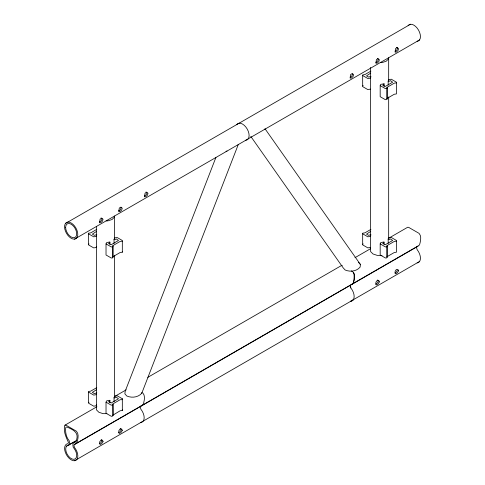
<?xml version="1.0" encoding="UTF-8"?>
<svg xmlns="http://www.w3.org/2000/svg" width="485" height="485" viewBox="0 0 485 485"><rect width="100%" height="100%" fill="white"/><g stroke="black" fill="none" stroke-linecap="round" stroke-linejoin="round"><path stroke-width="0.73" d="M397.427 270.206L396.124 272.315L395.093 272.909M215.886 157.498L125.197 391.231L124.869 393.85L126.858 396.027C131.787 398.155 138.255 397.415 141.814 393.153L141.905 392.42M264.889 129.216L265.022 128.774L360.428 264.501L360.106 267.126C356.548 271.388 350.073 272.127 345.15 270L343.162 267.823L250.806 136.43M109.913 242.118L108.567 243.47L111.223 244.689L118.485 240.493L116.376 238.959L114.527 239.711L113.896 239.469L114.866 237.844L117.127 237.492L122.323 240.493L122.323 252.206L120.134 252.521L112.866 256.717L112.866 257.668L112.32 257.984L111.223 257.984L106.027 254.983L106.027 243.9L106.639 242.597L109.446 242.033L109.913 242.118L109.913 244.337M109.913 400.386L108.567 401.738L111.223 402.956L118.485 398.761L116.376 397.227L114.527 397.979L113.896 397.736L114.866 396.118L117.127 395.76L122.323 398.761L122.323 399.397L121.777 399.713L120.134 399.713L112.866 403.908L113.011 415.415L112.32 416.251L111.223 416.251L106.027 413.25L106.027 402.174L106.639 400.865L109.446 400.301L109.913 400.386L109.913 402.605M384.071 83.838L382.72 85.184L385.381 86.403L392.644 82.214L390.534 80.674L388.679 81.425L388.048 81.183L389.025 79.564L391.286 79.213L396.481 82.214L396.481 93.926L394.287 94.242L387.024 98.437L387.024 99.383L385.381 99.698L380.179 96.697L380.179 85.621L380.792 84.317L384.071 83.838L384.071 86.791M384.071 242.106L382.72 243.458L385.381 244.676L392.644 240.481L390.534 238.947L388.679 239.699L388.048 239.457L389.025 237.832L391.286 237.48L396.481 240.481L396.481 252.194L394.287 252.509L387.024 256.704L387.024 257.65L386.472 257.971L385.381 257.971L380.179 254.971L380.179 243.888L380.792 242.585L383.599 242.021L384.071 242.106L384.071 244.319M69.209 444.975L69.573 443.084L69.209 440.78C66.184 437.203 65.263 432.444 65.699 427.867L66.13 427.036L67.069 427.079C74.538 430.225 79.625 433.323 75.824 441.835L73.229 443.096L72.865 444.987L73.229 447.291L73.981 448.292A7.815 4.51 60 0 1 75.454 458.761A7.815 4.51 60 0 1 66.991 453.875A7.815 4.51 60 0 1 68.458 445.103L76.363 440.841M122.323 241.124L120.134 241.445L112.866 245.634L112.866 246.586L112.32 246.901L111.223 246.901L106.027 243.9M112.787 404.15L112.866 404.854L111.223 405.169L106.027 402.174M396.481 82.844L394.287 83.159L387.024 87.355L387.024 88.306L386.472 88.622L385.381 88.622L380.179 85.621M396.481 241.112L394.287 241.427L387.024 245.622L387.024 246.574L386.472 246.889L385.381 246.889L380.179 243.888M350.594 284.992L74.272 444.527L73.962 445.618L74.532 447.509A9.36 5.408 60 0 1 76.29 460.059A9.36 5.408 60 0 1 66.148 454.202A9.36 5.408 60 0 1 67.912 443.69L68.476 442.453C66.112 437.318 63.474 431.977 64.602 425.969L65.032 425.139L96.903 406.739M350.8 287.951L350.231 286.059L350.546 284.962M388.133 238.541L407.642 227.277L408.582 227.319L419.076 233.376C421.877 236.389 420.489 241.415 419.507 244.98L416.882 246.665L416.573 247.756L417.142 249.648A9.36 5.408 60 0 1 417.142 262.888M112.787 415.227L120.134 410.789L122.323 410.474L122.323 398.761M141.814 393.153L238.256 144.591M96.691 235.334L95.975 236.474L93.714 236.825L88.519 233.825M96.691 246.416L95.975 247.55L93.714 247.902L88.519 244.901L88.519 233.188L90.713 232.873L96.764 229.381M96.691 393.602L95.975 394.741L93.714 395.093L88.519 392.092M96.691 404.684L95.975 405.818L93.714 406.169L88.519 403.168L88.519 391.462L90.713 391.14L96.764 387.648M370.843 77.054L370.134 78.188L367.872 78.54L362.677 75.545M370.843 235.322L370.134 236.456L367.872 236.813L362.677 233.812M114.515 217.062L112.09 219.487L107.894 220.881L106.112 220.881M388.673 58.782L386.248 61.201L382.053 62.601L380.264 62.601M99.777 222.027L101.395 220.511L101.965 219.214L101.947 218.626L101.062 217.917M118.964 210.951L120.589 209.429L121.141 207.544M144.736 196.073L146.355 194.552L146.925 193.254L146.906 192.666L146.021 191.963M350.328 77.376L351.952 75.854L352.504 73.969M376.099 62.498L377.718 60.977L378.288 59.679L378.27 59.091L377.385 58.388M395.287 51.416L396.906 49.894L397.476 48.603L397.457 48.015L396.572 47.306M370.322 89.107L367.872 89.622L362.677 86.621L362.677 74.908L364.865 74.593L370.922 71.095M370.322 247.374L367.872 247.89L362.677 244.889L362.677 233.176L364.865 232.861L370.922 229.369M74.272 444.527L76.897 442.841C77.879 439.277 79.267 434.251 76.472 431.238L65.972 425.181L65.032 425.139M65.439 223.482L410.522 24.25M74.478 239.147A9.36 5.408 60 0 0 74.478 225.907A9.36 5.408 60 0 0 64.547 226.792A9.36 5.408 60 0 0 74.478 239.147L419.561 39.916M96.594 231.375L92.356 234.14L94.466 235.358L96.806 234.576M370.752 73.096L366.514 75.86L368.624 77.079L370.964 76.297M88.519 244.27L89.07 243.955M362.677 85.99L363.223 85.669M96.594 389.643L92.356 392.407L94.466 393.626L96.806 392.85M370.752 231.363L366.514 234.128L368.624 235.346L370.964 234.564M88.519 402.538L89.07 402.223M362.677 244.258L363.223 243.937M114.466 396.603L126.173 389.843M147.779 377.366L341.355 265.61L342.289 265.647M354.965 257.693L370.57 248.684M66.439 446.267L75.611 440.968M351.195 284.586L416.882 246.665M418.094 246.156L75.484 444.017M99.631 443.551L100.662 442.957L101.947 441.192L101.413 439.537M375.881 284.046L376.942 283.428L378.27 281.609L377.718 279.906M118.801 432.529L119.862 431.911L121.189 430.092L120.638 428.388M350.8 301.191L419.561 261.488M74.532 460.75L353.274 299.821M226.034 151.284L227.035 151.071M382.053 255.371L377.203 255.371L373.007 253.976L370.582 251.551L370.582 67.439M106.93 413.656L103.05 413.656L98.855 412.256L96.43 409.831L96.43 226.362M351.431 270.921C356.081 272.988 354.25 279.481 353.219 283.307L351.801 284.483L353.165 283.282L354.111 280.112L354.111 274.055L353.674 272.722M358.439 262.324L360.428 264.501M142.808 392.941C145.603 395.954 144.215 400.98 143.233 404.538L140.614 406.224L140.298 407.321L140.868 409.207A9.36 5.408 60 0 1 140.868 422.447M350.279 286.089L350.849 287.975A9.36 5.408 60 0 1 350.849 301.215M388.673 57.751L388.673 81.462M388.673 97.006L388.673 239.457M388.194 81.456L388.194 85.148M388.194 239.723L388.194 243.415M387.163 87.785L387.163 98.861M387.163 246.053L387.163 257.135M386.939 87.597L386.939 98.679M386.939 245.865L386.939 256.947M122.323 251.569L122.323 252.206M122.323 409.843L122.323 410.474M114.515 216.031L114.515 238.984M114.515 255.286L114.515 397.736M114.036 239.735L114.036 243.434M114.036 398.009L114.036 401.701M113.011 246.065L113.011 257.147M113.011 404.338L113.011 415.415M112.787 245.883L112.787 256.959M236.765 124.566A9.36 5.408 60 0 1 247.18 128.998A9.36 5.408 60 0 1 245.81 140.232M408.097 25.65A9.36 5.408 60 0 1 418.513 30.076A9.36 5.408 60 0 1 417.142 41.31M99.667 221.803L99.625 222.797L100.874 222.663L102.493 221.142L103.044 219.256L101.717 218.195L100.122 219.117L99.667 221.803M103.062 441.477L101.759 443.587L100.213 444.484L99.57 443.83L99.722 441.78L100.941 440.095L102.511 440.174L103.062 441.477M118.855 210.726L118.813 211.721L120.062 211.581L121.68 210.066L122.238 208.18L120.91 207.119L119.316 208.041L118.855 210.726M122.299 430.371L120.959 432.547L119.365 433.469L118.704 432.796L118.861 430.68L120.11 428.946L121.735 429.025L122.299 430.371M144.627 195.849L144.578 196.843L145.827 196.704L147.452 195.188L148.004 193.303L146.676 192.242L145.082 193.163L144.627 195.849M350.218 77.151L350.176 78.146L351.425 78.006L353.05 76.484L353.601 74.599L352.274 73.544L350.679 74.466L350.218 77.151M375.99 62.274L375.942 63.268L377.197 63.129L378.815 61.607L379.367 59.722L378.039 58.667L376.445 59.588L375.99 62.274M379.385 281.888L378.039 284.064L376.445 284.986L375.784 284.313L375.942 282.197L377.197 280.463L378.815 280.542L379.385 281.888M395.178 51.192L395.129 52.186L396.384 52.053L398.003 50.531L398.555 48.645L397.227 47.585L395.633 48.506L395.178 51.192M398.524 270.842L397.215 272.952L395.669 273.843L395.032 273.188L395.184 271.139L396.397 269.46L397.973 269.533L398.524 270.842M65.645 227.423A7.815 4.51 60 0 0 73.932 237.735A7.815 4.51 60 0 0 73.932 226.683A7.815 4.51 60 0 0 65.645 227.423"/></g></svg>
